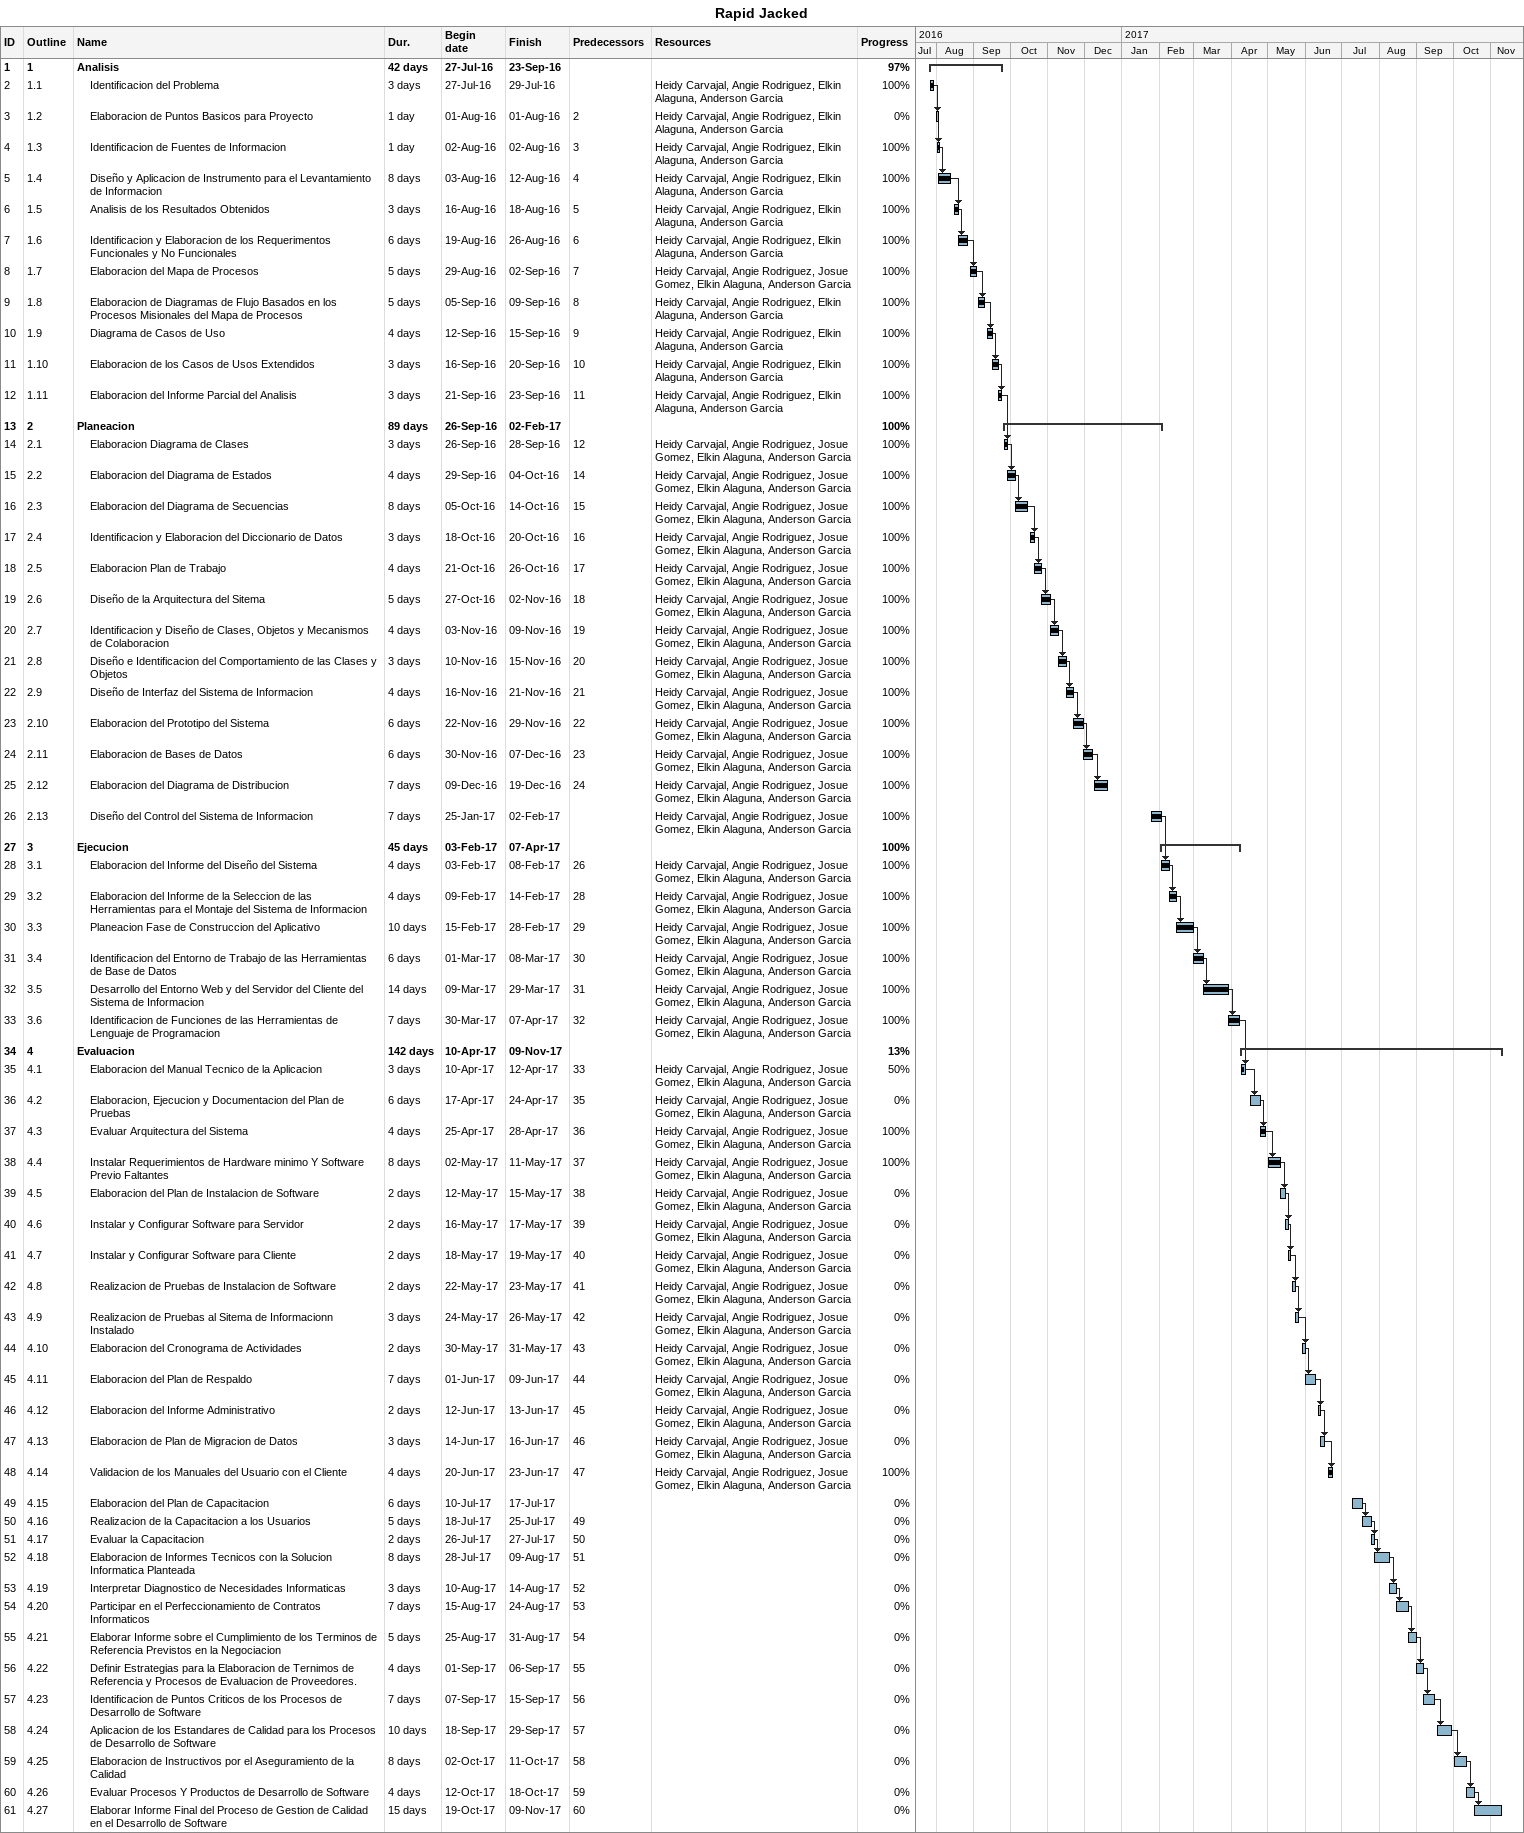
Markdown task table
Rapid Jacked

| ID | WBS | Task | Duration | Start | Finish | Predecessors | Resources | % complete |
|---|---|---|---|---|---|---|---|---|
| 1 | 1 | **Analisis** | 42d | 2016-07-27 | 2016-09-23 |  |  | 97 |
| 2 | 1.1 | Identificacion del Problema | 3d | 2016-07-27 | 2016-07-29 |  | Heidy Carvajal, Angie Rodriguez, Elkin Alaguna, Anderson Garcia | 100 |
| 3 | 1.2 | Elaboracion de Puntos Basicos para Proyecto | 1d | 2016-08-01 | 2016-08-01 | 2 | Heidy Carvajal, Angie Rodriguez, Elkin Alaguna, Anderson Garcia | 0 |
| 4 | 1.3 | Identificacion de Fuentes de Informacion | 1d | 2016-08-02 | 2016-08-02 | 3 | Heidy Carvajal, Angie Rodriguez, Elkin Alaguna, Anderson Garcia | 100 |
| 5 | 1.4 | Diseño y Aplicacion de Instrumento para el Levantamiento de Informacion | 8d | 2016-08-03 | 2016-08-12 | 4 | Heidy Carvajal, Angie Rodriguez, Elkin Alaguna, Anderson Garcia | 100 |
| 6 | 1.5 | Analisis de los Resultados Obtenidos | 3d | 2016-08-16 | 2016-08-18 | 5 | Heidy Carvajal, Angie Rodriguez, Elkin Alaguna, Anderson Garcia | 100 |
| 7 | 1.6 | Identificacion y Elaboracion de los Requerimentos Funcionales y No Funcionales | 6d | 2016-08-19 | 2016-08-26 | 6 | Heidy Carvajal, Angie Rodriguez, Elkin Alaguna, Anderson Garcia | 100 |
| 8 | 1.7 | Elaboracion del Mapa de Procesos | 5d | 2016-08-29 | 2016-09-02 | 7 | Heidy Carvajal, Angie Rodriguez, Josue Gomez, Elkin Alaguna, Anderson Garcia | 100 |
| 9 | 1.8 | Elaboracion de Diagramas de Flujo Basados en los Procesos Misionales del Mapa de Procesos | 5d | 2016-09-05 | 2016-09-09 | 8 | Heidy Carvajal, Angie Rodriguez, Elkin Alaguna, Anderson Garcia | 100 |
| 10 | 1.9 | Diagrama de Casos de Uso | 4d | 2016-09-12 | 2016-09-15 | 9 | Heidy Carvajal, Angie Rodriguez, Elkin Alaguna, Anderson Garcia | 100 |
| 11 | 1.10 | Elaboracion de los Casos de Usos Extendidos | 3d | 2016-09-16 | 2016-09-20 | 10 | Heidy Carvajal, Angie Rodriguez, Elkin Alaguna, Anderson Garcia | 100 |
| 12 | 1.11 | Elaboracion del Informe Parcial del Analisis | 3d | 2016-09-21 | 2016-09-23 | 11 | Heidy Carvajal, Angie Rodriguez, Elkin Alaguna, Anderson Garcia | 100 |
| 13 | 2 | **Planeacion** | 89d | 2016-09-26 | 2017-02-02 |  |  | 100 |
| 14 | 2.1 | Elaboracion Diagrama de Clases | 3d | 2016-09-26 | 2016-09-28 | 12 | Heidy Carvajal, Angie Rodriguez, Josue Gomez, Elkin Alaguna, Anderson Garcia | 100 |
| 15 | 2.2 | Elaboracion del Diagrama de Estados | 4d | 2016-09-29 | 2016-10-04 | 14 | Heidy Carvajal, Angie Rodriguez, Josue Gomez, Elkin Alaguna, Anderson Garcia | 100 |
| 16 | 2.3 | Elaboracion del Diagrama de Secuencias | 8d | 2016-10-05 | 2016-10-14 | 15 | Heidy Carvajal, Angie Rodriguez, Josue Gomez, Elkin Alaguna, Anderson Garcia | 100 |
| 17 | 2.4 | Identificacion y Elaboracion del Diccionario de Datos | 3d | 2016-10-18 | 2016-10-20 | 16 | Heidy Carvajal, Angie Rodriguez, Josue Gomez, Elkin Alaguna, Anderson Garcia | 100 |
| 18 | 2.5 | Elaboracion Plan de Trabajo | 4d | 2016-10-21 | 2016-10-26 | 17 | Heidy Carvajal, Angie Rodriguez, Josue Gomez, Elkin Alaguna, Anderson Garcia | 100 |
| 19 | 2.6 | Diseño de la Arquitectura del Sitema | 5d | 2016-10-27 | 2016-11-02 | 18 | Heidy Carvajal, Angie Rodriguez, Josue Gomez, Elkin Alaguna, Anderson Garcia | 100 |
| 20 | 2.7 | Identificacion y Diseño de Clases, Objetos y Mecanismos de Colaboracion | 4d | 2016-11-03 | 2016-11-09 | 19 | Heidy Carvajal, Angie Rodriguez, Josue Gomez, Elkin Alaguna, Anderson Garcia | 100 |
| 21 | 2.8 | Diseño e Identificacion del Comportamiento de las Clases y Objetos | 3d | 2016-11-10 | 2016-11-15 | 20 | Heidy Carvajal, Angie Rodriguez, Josue Gomez, Elkin Alaguna, Anderson Garcia | 100 |
| 22 | 2.9 | Diseño de Interfaz del Sistema de Informacion | 4d | 2016-11-16 | 2016-11-21 | 21 | Heidy Carvajal, Angie Rodriguez, Josue Gomez, Elkin Alaguna, Anderson Garcia | 100 |
| 23 | 2.10 | Elaboracion del Prototipo del Sistema | 6d | 2016-11-22 | 2016-11-29 | 22 | Heidy Carvajal, Angie Rodriguez, Josue Gomez, Elkin Alaguna, Anderson Garcia | 100 |
| 24 | 2.11 | Elaboracion de Bases de Datos | 6d | 2016-11-30 | 2016-12-07 | 23 | Heidy Carvajal, Angie Rodriguez, Josue Gomez, Elkin Alaguna, Anderson Garcia | 100 |
| 25 | 2.12 | Elaboracion del Diagrama de Distribucion | 7d | 2016-12-09 | 2016-12-19 | 24 | Heidy Carvajal, Angie Rodriguez, Josue Gomez, Elkin Alaguna, Anderson Garcia | 100 |
| 26 | 2.13 | Diseño del Control del Sistema de Informacion | 7d | 2017-01-25 | 2017-02-02 |  | Heidy Carvajal, Angie Rodriguez, Josue Gomez, Elkin Alaguna, Anderson Garcia | 100 |
| 27 | 3 | **Ejecucion** | 45d | 2017-02-03 | 2017-04-07 |  |  | 100 |
| 28 | 3.1 | Elaboracion del Informe del Diseño del Sistema | 4d | 2017-02-03 | 2017-02-08 | 26 | Heidy Carvajal, Angie Rodriguez, Josue Gomez, Elkin Alaguna, Anderson Garcia | 100 |
| 29 | 3.2 | Elaboracion del Informe de la Seleccion de las Herramientas para el Montaje del Sistema de Informacion | 4d | 2017-02-09 | 2017-02-14 | 28 | Heidy Carvajal, Angie Rodriguez, Josue Gomez, Elkin Alaguna, Anderson Garcia | 100 |
| 30 | 3.3 | Planeacion Fase de Construccion del Aplicativo | 10d | 2017-02-15 | 2017-02-28 | 29 | Heidy Carvajal, Angie Rodriguez, Josue Gomez, Elkin Alaguna, Anderson Garcia | 100 |
| 31 | 3.4 | Identificacion del Entorno de Trabajo de las Herramientas de Base de Datos | 6d | 2017-03-01 | 2017-03-08 | 30 | Heidy Carvajal, Angie Rodriguez, Josue Gomez, Elkin Alaguna, Anderson Garcia | 100 |
| 32 | 3.5 | Desarrollo del Entorno Web y del Servidor del Cliente del Sistema de Informacion | 14d | 2017-03-09 | 2017-03-29 | 31 | Heidy Carvajal, Angie Rodriguez, Josue Gomez, Elkin Alaguna, Anderson Garcia | 100 |
| 33 | 3.6 | Identificacion de Funciones de las Herramientas de Lenguaje de Programacion | 7d | 2017-03-30 | 2017-04-07 | 32 | Heidy Carvajal, Angie Rodriguez, Josue Gomez, Elkin Alaguna, Anderson Garcia | 100 |
| 34 | 4 | **Evaluacion** | 142d | 2017-04-10 | 2017-11-09 |  |  | 13 |
| 35 | 4.1 | Elaboracion del Manual Tecnico de la Aplicacion | 3d | 2017-04-10 | 2017-04-12 | 33 | Heidy Carvajal, Angie Rodriguez, Josue Gomez, Elkin Alaguna, Anderson Garcia | 50 |
| 36 | 4.2 | Elaboracion, Ejecucion y Documentacion del Plan de Pruebas | 6d | 2017-04-17 | 2017-04-24 | 35 | Heidy Carvajal, Angie Rodriguez, Josue Gomez, Elkin Alaguna, Anderson Garcia | 0 |
| 37 | 4.3 | Evaluar Arquitectura del Sistema | 4d | 2017-04-25 | 2017-04-28 | 36 | Heidy Carvajal, Angie Rodriguez, Josue Gomez, Elkin Alaguna, Anderson Garcia | 100 |
| 38 | 4.4 | Instalar Requerimientos de Hardware minimo Y Software Previo Faltantes | 8d | 2017-05-02 | 2017-05-11 | 37 | Heidy Carvajal, Angie Rodriguez, Josue Gomez, Elkin Alaguna, Anderson Garcia | 100 |
| 39 | 4.5 | Elaboracion del Plan de Instalacion de Software | 2d | 2017-05-12 | 2017-05-15 | 38 | Heidy Carvajal, Angie Rodriguez, Josue Gomez, Elkin Alaguna, Anderson Garcia | 0 |
| 40 | 4.6 | Instalar y Configurar Software para Servidor | 2d | 2017-05-16 | 2017-05-17 | 39 | Heidy Carvajal, Angie Rodriguez, Josue Gomez, Elkin Alaguna, Anderson Garcia | 0 |
| 41 | 4.7 | Instalar y Configurar Software para Cliente | 2d | 2017-05-18 | 2017-05-19 | 40 | Heidy Carvajal, Angie Rodriguez, Josue Gomez, Elkin Alaguna, Anderson Garcia | 0 |
| 42 | 4.8 | Realizacion de Pruebas de Instalacion de Software | 2d | 2017-05-22 | 2017-05-23 | 41 | Heidy Carvajal, Angie Rodriguez, Josue Gomez, Elkin Alaguna, Anderson Garcia | 0 |
| 43 | 4.9 | Realizacion de Pruebas al Sitema de Informacionn Instalado | 3d | 2017-05-24 | 2017-05-26 | 42 | Heidy Carvajal, Angie Rodriguez, Josue Gomez, Elkin Alaguna, Anderson Garcia | 0 |
| 44 | 4.10 | Elaboracion del Cronograma de Actividades | 2d | 2017-05-30 | 2017-05-31 | 43 | Heidy Carvajal, Angie Rodriguez, Josue Gomez, Elkin Alaguna, Anderson Garcia | 0 |
| 45 | 4.11 | Elaboracion del Plan de Respaldo | 7d | 2017-06-01 | 2017-06-09 | 44 | Heidy Carvajal, Angie Rodriguez, Josue Gomez, Elkin Alaguna, Anderson Garcia | 0 |
| 46 | 4.12 | Elaboracion del Informe Administrativo | 2d | 2017-06-12 | 2017-06-13 | 45 | Heidy Carvajal, Angie Rodriguez, Josue Gomez, Elkin Alaguna, Anderson Garcia | 0 |
| 47 | 4.13 | Elaboracion de Plan de Migracion de Datos | 3d | 2017-06-14 | 2017-06-16 | 46 | Heidy Carvajal, Angie Rodriguez, Josue Gomez, Elkin Alaguna, Anderson Garcia | 0 |
| 48 | 4.14 | Validacion de los Manuales del Usuario con el Cliente | 4d | 2017-06-20 | 2017-06-23 | 47 | Heidy Carvajal, Angie Rodriguez, Josue Gomez, Elkin Alaguna, Anderson Garcia | 100 |
| 49 | 4.15 | Elaboracion del Plan de Capacitacion | 6d | 2017-07-10 | 2017-07-17 |  |  | 0 |
| 50 | 4.16 | Realizacion de la Capacitacion a los Usuarios | 5d | 2017-07-18 | 2017-07-25 | 49 |  | 0 |
| 51 | 4.17 | Evaluar la Capacitacion | 2d | 2017-07-26 | 2017-07-27 | 50 |  | 0 |
| 52 | 4.18 | Elaboracion de Informes Tecnicos con la Solucion Informatica Planteada | 8d | 2017-07-28 | 2017-08-09 | 51 |  | 0 |
| 53 | 4.19 | Interpretar Diagnostico de Necesidades Informaticas | 3d | 2017-08-10 | 2017-08-14 | 52 |  | 0 |
| 54 | 4.20 | Participar en el Perfeccionamiento de Contratos Informaticos | 7d | 2017-08-15 | 2017-08-24 | 53 |  | 0 |
| 55 | 4.21 | Elaborar Informe sobre el Cumplimiento de los Terminos de Referencia Previstos en la Negociacion | 5d | 2017-08-25 | 2017-08-31 | 54 |  | 0 |
| 56 | 4.22 | Definir Estrategias para la Elaboracion de Ternimos de Referencia y Procesos de Evaluacion de Proveedores. | 4d | 2017-09-01 | 2017-09-06 | 55 |  | 0 |
| 57 | 4.23 | Identificacion de Puntos Criticos de los Procesos de Desarrollo de Software | 7d | 2017-09-07 | 2017-09-15 | 56 |  | 0 |
| 58 | 4.24 | Aplicacion de los Estandares de Calidad para los Procesos de Desarrollo de Software | 10d | 2017-09-18 | 2017-09-29 | 57 |  | 0 |
| 59 | 4.25 | Elaboracion de Instructivos por el Aseguramiento de la Calidad | 8d | 2017-10-02 | 2017-10-11 | 58 |  | 0 |
| 60 | 4.26 | Evaluar Procesos Y Productos de Desarrollo de Software | 4d | 2017-10-12 | 2017-10-18 | 59 |  | 0 |
| 61 | 4.27 | Elaborar Informe Final del Proceso de Gestion de Calidad en el Desarrollo de Software | 15d | 2017-10-19 | 2017-11-09 | 60 |  | 0 |
